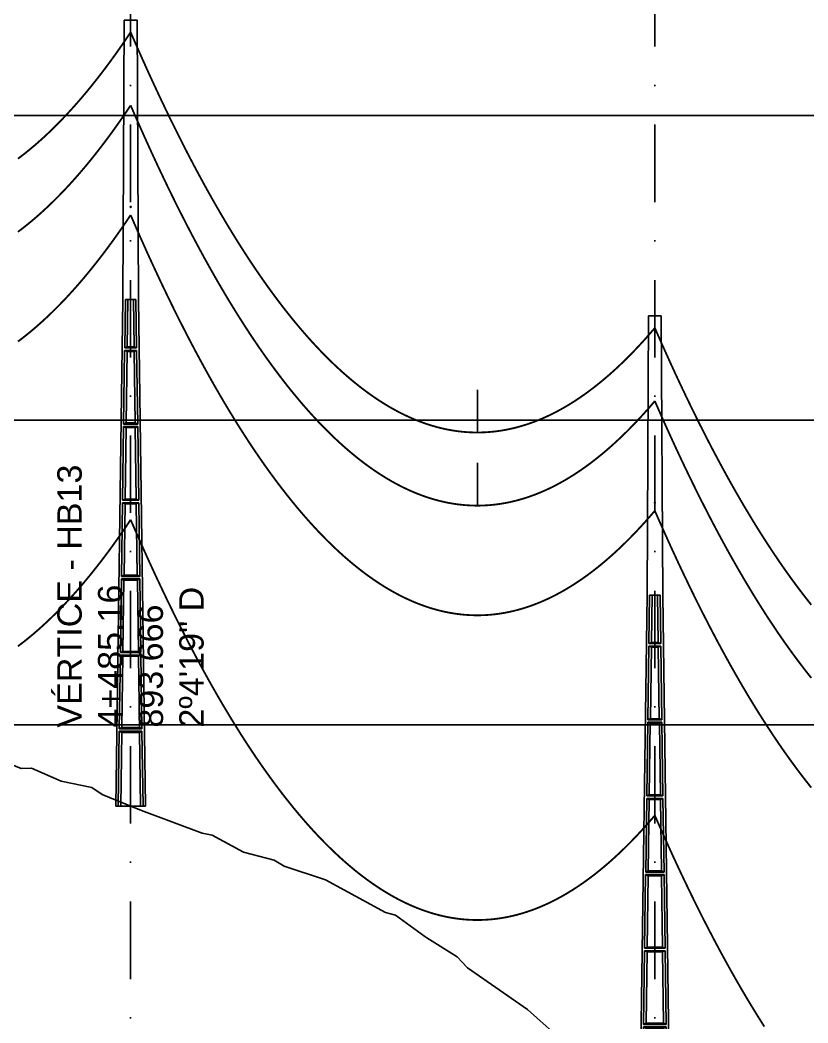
# Model space of a CAD drawing. Header units: metres. Extents: x -121 to 9872, y 3505 to 10721.
# Drawn here: x 4485.8 to 4615.1, y 6378.1 to 6542.6 of the extents above; entities that cross this region are included whole.
import ezdxf

# ---------------------------------------------------------------- set-up
doc = ezdxf.new("R2010")
doc.units = ezdxf.units.M
doc.header["$PDMODE"] = 2
doc.linetypes.add('DASHDOT', pattern=[25.4, 12.7, -6.35, 0, -6.35])
doc.linetypes.add('DASHED', pattern=[0.75, 0.5, -0.25])
for name, color, linetype in [('C-ROAD-PROF', 2, 'DASHED'), ('CON-EOL- FO', 101, 'Continuous'), ('CON-EOL- PROJEÇÃO', 22, 'Continuous'), ('CON-EOL-CA ARBUTUS', 144, 'Continuous'), ('cotas', 7, 'Continuous'), ('GRID', 253, 'Continuous'), ('Perfil - Texto Geral', 7, 'Continuous'), ('POSTE DT', 7, 'Continuous')]:
    doc.layers.add(name, color=color, linetype=linetype)
doc.styles.add('Arial', font='arial.ttf')
doc.styles.get("Standard").update_dxf_attribs({"font": 'arial.ttf'})
doc.dimstyles.new('ISO-25', dxfattribs={"dimtxt": 2.5, "dimasz": 2.5, "dimexe": 1.25, "dimexo": 0.625, "dimtad": 1, "dimzin": 1, "dimtxsty": 'Standard', "dimcen": 2.5, "dimaunit": 1, "dimadec": 3, "dimazin": 3, "dimtfac": 1, "dimtmove": 0, "dimatfit": 3, "dimfxlon": 1, "dimarcsym": 0})

# ---------------------------------------------------------------- blocks, each defined once
blk = doc.blocks.new('*U10')
at = {"layer": 'POSTE DT', "extrusion": (0, 1, 0)}
for p, q in [((-3.31, 406.59), (-4.05, 262)), ((-3.31, 406.59), (3.31, 406.59)), ((3.31, 406.59), (4.06, 262)), ((-4.05, 262), (-7.72, 0)), ((-4.05, 262), (-4.05, 262)), ((-2.73, 262), (-3.08, 237.05)), ((-2.73, 262), (2.75, 262)), ((-1.42, 262), (-1.77, 237.57)), ((1.43, 262), (1.77, 237.57)), ((2.75, 262), (3.1, 237.05)), ((4.06, 262), (7.72, 0)), ((-3.1, 235.74), (-3.63, 197.65)), ((3.11, 235.73), (-3.1, 235.74)), ((3.1, 237.05), (-3.08, 237.05)), ((-1.8, 235.21), (-2.32, 198.19)), ((1.8, 235.21), (2.32, 198.19)), ((3.11, 235.73), (3.65, 197.65)), ((-3.65, 196.34), (-4.19, 158.25)), ((-2.35, 195.8), (-2.87, 158.8)), ((2.35, 195.8), (2.87, 158.8)), ((3.66, 196.34), (4.2, 158.25)), ((-4.21, 156.94), (-4.74, 118.85)), ((-2.9, 156.39), (-3.42, 119.41)), ((2.91, 156.39), (3.42, 119.41)), ((4.21, 156.94), (4.75, 118.85)), ((-4.76, 117.54), (-5.29, 79.45)), ((4.77, 117.54), (-4.76, 117.54)), ((4.75, 118.85), (-4.74, 118.85)), ((-3.46, 116.98), (-3.97, 80.02)), ((3.46, 116.98), (3.98, 80.02)), ((4.77, 117.54), (5.3, 79.45)), ((-5.31, 78.14), (-5.85, 40.06)), ((5.32, 78.14), (-5.31, 78.14)), ((5.3, 79.45), (-5.29, 79.45)), ((5.32, 78.14), (5.85, 40.06)), ((-4.01, 77.57), (-4.53, 40.63)), ((4.01, 77.57), (4.53, 40.63)), ((-5.86, 38.74), (-6.41, 0)), ((5.87, 38.74), (-5.86, 38.74)), ((5.85, 40.06), (-5.85, 40.06)), ((-4.56, 38.17), (-5.1, 0)), ((4.56, 38.17), (5.1, 0)), ((5.87, 38.74), (6.41, 0)), ((-6.41, 0), (-7.72, 0)), ((-5.1, 0), (-6.41, 0)), ((5.1, 0), (-5.1, 0)), ((6.41, 0), (5.1, 0)), ((7.72, 0), (6.41, 0))]:
    blk.add_line(p, q, dxfattribs=at)
at = {"layer": 'POSTE DT', "ltscale": 3}
for points in [[(-3.63, 197.65), (3.65, 197.65)], [(-3.65, 196.34), (3.66, 196.34)], [(-4.21, 156.94), (4.21, 156.94)], [(4.2, 158.25), (-4.19, 158.25)]]:
    blk.add_lwpolyline(points, dxfattribs=at)
at = {"layer": 'POSTE DT'}
for points, knots in [([(0.25, 309.94), (0.25, 309.93), (0.25, 309.93), (0.25, 309.92), (0.25, 309.91), (0.25, 309.9), (0.25, 309.89), (0.24, 309.85), (0.22, 309.82), (0.19, 309.77), (0.16, 309.74), (0.11, 309.71), (0.08, 309.7), (0.01, 309.68), (-0.02, 309.68), (-0.08, 309.7), (-0.11, 309.71), (-0.16, 309.74), (-0.18, 309.76), (-0.21, 309.8), (-0.22, 309.82), (-0.24, 309.85), (-0.24, 309.87), (-0.25, 309.89), (-0.25, 309.9), (-0.25, 309.92), (-0.25, 309.92), (-0.25, 309.93), (-0.25, 309.94), (-0.25, 309.95), (-0.25, 309.95), (-0.25, 309.96), (-0.25, 309.97), (-0.24, 310), (-0.23, 310.02), (-0.21, 310.07), (-0.2, 310.09), (-0.15, 310.14), (-0.13, 310.15), (-0.07, 310.18), (-0.03, 310.19), (0.03, 310.19), (0.06, 310.18), (0.12, 310.16), (0.14, 310.14), (0.18, 310.11), (0.2, 310.09), (0.21, 310.06), (0.22, 310.05), (0.23, 310.04), (0.24, 310.01), (0.24, 309.99), (0.25, 309.97), (0.25, 309.96), (0.25, 309.95), (0.25, 309.94), (0.25, 309.94), (0.25, 309.94), (0.25, 309.94)], [-54.728303, -54.728303, -54.728303, -54.728303, -54.309038, -54.309038, -53.647169, -53.647169, -52.532885, -52.532885, -48.86224, -48.86224, -45.282765, -45.282765, -41.52867, -41.52867, -37.867486, -37.867486, -34.454589, -34.454589, -31.301423, -31.301423, -28.48103, -28.48103, -26.961755, -26.961755, -25.7544, -25.7544, -25.136228, -25.136228, -24.64409, -24.64409, -24.094201, -24.094201, -23.191199, -23.191199, -20.494482, -20.494482, -17.342863, -17.342863, -13.645538, -13.645538, -9.835989, -9.835989, -6.296781, -6.296781, -3.005029, -3.005029, 0, 0, 0, 1.527594, 1.527594, 3.697216, 3.697216, 4.489727, 4.489727, 5.01438, 5.01438, 5.095313, 5.095313, 5.095313, 5.095313]), ([(-3.1, 235.74), (-2.88, 235.65), (-2.67, 235.56), (-2.23, 235.39), (-2.02, 235.3), (-1.8, 235.21)], [0.055576, 0.055576, 0.055576, 0.055576, 56.767409, 56.767409, 113.50757, 113.50757, 113.50757, 113.50757]), ([(-1.77, 237.57), (-1.99, 237.49), (-2.21, 237.4), (-2.64, 237.22), (-2.86, 237.14), (-3.08, 237.05)], [0, 0, 0, 0, 56.660495, 56.660495, 113.412826, 113.412826, 113.412826, 113.412826]), ([(-1.8, 235.21), (-1.2, 235.21), (-0.6, 235.21), (0.6, 235.21), (1.2, 235.21), (1.8, 235.21)], [0, 0, 0, 0, 68.567797, 68.567797, 137.136247, 137.136247, 137.136247, 137.136247]), ([(1.77, 237.57), (1.18, 237.57), (0.59, 237.57), (-0.59, 237.57), (-1.18, 237.57), (-1.77, 237.57)], [0, 0, 0, 0, 67.306894, 67.306894, 134.614447, 134.614447, 134.614447, 134.614447]), ([(3.1, 237.05), (2.87, 237.14), (2.65, 237.23), (2.21, 237.4), (1.99, 237.49), (1.77, 237.57)], [0, 0, 0, 0, 56.738948, 56.738948, 113.38731, 113.38731, 113.38731, 113.38731]), ([(1.8, 235.21), (2.02, 235.3), (2.24, 235.38), (2.68, 235.56), (2.89, 235.65), (3.11, 235.73)], [0, 0, 0, 0, 56.845349, 56.845349, 113.599799, 113.599799, 113.599799, 113.599799]), ([(-2.32, 198.19), (-2.54, 198.1), (-2.76, 198.01), (-3.2, 197.83), (-3.41, 197.74), (-3.63, 197.65)], [0, 0, 0, 0, 63.412073, 63.412073, 126.777421, 126.777421, 126.777421, 126.777421]), ([(2.32, 198.19), (1.55, 198.19), (0.77, 198.19), (-0.77, 198.19), (-1.55, 198.19), (-2.32, 198.19)], [0, 0, 0, 0, 88.31008, 88.31008, 176.620652, 176.620652, 176.620652, 176.620652]), ([(3.65, 197.65), (3.43, 197.74), (3.2, 197.83), (2.76, 198.01), (2.54, 198.1), (2.32, 198.19)], [0, 0, 0, 0, 63.488119, 63.488119, 126.880939, 126.880939, 126.880939, 126.880939]), ([(-3.65, 196.34), (-3.43, 196.25), (-3.22, 196.16), (-2.78, 195.98), (-2.57, 195.89), (-2.35, 195.8)], [0.054307, 0.054307, 0.054307, 0.054307, 63.527131, 63.527131, 127.063246, 127.063246, 127.063246, 127.063246]), ([(-2.35, 195.8), (-1.57, 195.8), (-0.78, 195.8), (0.79, 195.8), (1.57, 195.8), (2.35, 195.8)], [0, 0, 0, 0, 89.585713, 89.585713, 179.17191, 179.17191, 179.17191, 179.17191]), ([(2.35, 195.8), (2.57, 195.89), (2.79, 195.98), (3.23, 196.16), (3.45, 196.25), (3.66, 196.34)], [0, 0, 0, 0, 63.60246, 63.60246, 127.109696, 127.109696, 127.109696, 127.109696]), ([(-4.21, 156.94), (-3.99, 156.85), (-3.77, 156.75), (-3.34, 156.57), (-3.12, 156.48), (-2.9, 156.39)], [0.053423, 0.053423, 0.053423, 0.053423, 70.429742, 70.429742, 140.90167, 140.90167, 140.90167, 140.90167]), ([(-2.87, 158.8), (-3.09, 158.71), (-3.31, 158.62), (-3.75, 158.43), (-3.97, 158.34), (-4.19, 158.25)], [0, 0, 0, 0, 70.301707, 70.301707, 140.590947, 140.590947, 140.590947, 140.590947]), ([(-2.9, 156.39), (-1.94, 156.39), (-0.97, 156.39), (0.97, 156.39), (1.94, 156.39), (2.91, 156.39)], [0, 0, 0, 0, 110.60219, 110.60219, 221.20473, 221.20473, 221.20473, 221.20473]), ([(2.87, 158.8), (1.92, 158.8), (0.96, 158.8), (-0.96, 158.8), (-1.91, 158.8), (-2.87, 158.8)], [0, 0, 0, 0, 109.314454, 109.314454, 218.629264, 218.629264, 218.629264, 218.629264]), ([(4.2, 158.25), (3.98, 158.34), (3.76, 158.44), (3.31, 158.62), (3.09, 158.71), (2.87, 158.8)], [0, 0, 0, 0, 70.379198, 70.379198, 140.659718, 140.659718, 140.659718, 140.659718]), ([(2.91, 156.39), (3.12, 156.48), (3.34, 156.57), (3.78, 156.75), (4, 156.85), (4.21, 156.94)], [0, 0, 0, 0, 70.506649, 70.506649, 140.914701, 140.914701, 140.914701, 140.914701]), ([(-3.42, 119.41), (-3.64, 119.32), (-3.86, 119.23), (-4.3, 119.04), (-4.52, 118.95), (-4.74, 118.85)], [0, 0, 0, 0, 77.299547, 77.299547, 154.618634, 154.618634, 154.618634, 154.618634]), ([(3.42, 119.41), (2.28, 119.41), (1.14, 119.41), (-1.14, 119.41), (-2.28, 119.41), (-3.42, 119.41)], [0, 0, 0, 0, 130.319901, 130.319901, 260.640046, 260.640046, 260.640046, 260.640046]), ([(4.75, 118.85), (4.53, 118.95), (4.31, 119.04), (3.87, 119.23), (3.64, 119.32), (3.42, 119.41)], [0, 0, 0, 0, 77.381597, 77.381597, 154.66183, 154.66183, 154.66183, 154.66183]), ([(-4.76, 117.54), (-4.54, 117.45), (-4.32, 117.35), (-3.89, 117.17), (-3.67, 117.07), (-3.46, 116.98)], [0.052784, 0.052784, 0.052784, 0.052784, 77.438432, 77.438432, 154.950301, 154.950301, 154.950301, 154.950301]), ([(-3.46, 116.98), (-2.3, 116.98), (-1.15, 116.98), (1.15, 116.98), (2.31, 116.98), (3.46, 116.98)], [0, 0, 0, 0, 131.617604, 131.617604, 263.235447, 263.235447, 263.235447, 263.235447]), ([(3.46, 116.98), (3.68, 117.07), (3.89, 117.17), (4.33, 117.35), (4.55, 117.45), (4.77, 117.54)], [0, 0, 0, 0, 77.520013, 77.520013, 154.938747, 154.938747, 154.938747, 154.938747]), ([(-5.31, 78.14), (-5.09, 78.05), (-4.88, 77.95), (-4.44, 77.76), (-4.23, 77.67), (-4.01, 77.57)], [0.052308, 0.052308, 0.052308, 0.052308, 84.527725, 84.527725, 169.158824, 169.158824, 169.158824, 169.158824]), ([(-3.97, 80.02), (-4.19, 79.93), (-4.41, 79.83), (-4.85, 79.64), (-5.07, 79.55), (-5.29, 79.45)], [0, 0, 0, 0, 84.379671, 84.379671, 168.809376, 168.809376, 168.809376, 168.809376]), ([(3.98, 80.02), (2.65, 80.02), (1.33, 80.02), (-1.32, 80.02), (-2.65, 80.02), (-3.97, 80.02)], [0, 0, 0, 0, 151.326157, 151.326157, 302.652465, 302.652465, 302.652465, 302.652465]), ([(5.3, 79.45), (5.08, 79.55), (4.86, 79.64), (4.42, 79.83), (4.2, 79.93), (3.98, 80.02)], [0, 0, 0, 0, 84.46863, 84.46863, 168.833721, 168.833721, 168.833721, 168.833721]), ([(4.01, 77.57), (4.23, 77.67), (4.45, 77.76), (4.88, 77.95), (5.1, 78.05), (5.32, 78.14)], [0, 0, 0, 0, 84.616316, 84.616316, 169.129178, 169.129178, 169.129178, 169.129178]), ([(-4.01, 77.57), (-2.67, 77.57), (-1.34, 77.57), (1.34, 77.57), (2.67, 77.57), (4.01, 77.57)], [0, 0, 0, 0, 152.632212, 152.632212, 305.264569, 305.264569, 305.264569, 305.264569]), ([(-5.86, 38.74), (-5.65, 38.65), (-5.43, 38.55), (-5, 38.36), (-4.78, 38.26), (-4.56, 38.17)], [0.026524, 0.026524, 0.026524, 0.026524, 91.679563, 91.679563, 183.466041, 183.466041, 183.466041, 183.466041]), ([(-4.53, 40.63), (-4.75, 40.53), (-4.97, 40.44), (-5.41, 40.25), (-5.63, 40.15), (-5.85, 40.06)], [0, 0, 0, 0, 91.523648, 91.523648, 183.126775, 183.126775, 183.126775, 183.126775]), ([(-4.56, 38.17), (-3.04, 38.17), (-1.52, 38.17), (1.52, 38.17), (3.04, 38.17), (4.56, 38.17)], [0, 0, 0, 0, 173.646192, 173.646192, 347.292451, 347.292451, 347.292451, 347.292451]), ([(4.53, 40.63), (3.02, 40.63), (1.51, 40.63), (-1.51, 40.63), (-3.02, 40.63), (-4.53, 40.63)], [0, 0, 0, 0, 172.33304, 172.33304, 344.666151, 344.666151, 344.666151, 344.666151]), ([(5.85, 40.06), (5.63, 40.15), (5.41, 40.25), (4.97, 40.44), (4.75, 40.53), (4.53, 40.63)], [0, 0, 0, 0, 91.621326, 91.621326, 183.137324, 183.137324, 183.137324, 183.137324]), ([(4.56, 38.17), (4.78, 38.26), (5, 38.36), (5.43, 38.55), (5.65, 38.65), (5.87, 38.74)], [0, 0, 0, 0, 91.776928, 91.776928, 183.448614, 183.448614, 183.448614, 183.448614])]:
    blk.add_open_spline(points, degree=3, knots=knots, dxfattribs=at)
blk = doc.blocks.new('*D374')
at = {"layer": 'cotas', "color": 0, "lineweight": -2, "transparency": 16777216}
for p, q in [((4503.97, 6585.58), (4503.97, 6587.83)), ((4506.47, 6586.58), (4587.47, 6586.58)), ((4589.97, 6585.58), (4589.97, 6587.83))]:
    blk.add_line(p, q, dxfattribs=at)
at = {"layer": 'cotas', "color": 0, "transparency": 16777216}
for points in [[(4506.47, 6587), (4506.47, 6586.16), (4503.97, 6586.58)], [(4587.47, 6587), (4587.47, 6586.16), (4589.97, 6586.58)]]:
    blk.add_solid(points, dxfattribs=at)
at = {"layer": 'Defpoints', "color": 0, "transparency": 16777216}
for p in [(4589.97, 6586.58), (4503.97, 6542.64), (4589.97, 6494.11)]:
    blk.add_point(p, dxfattribs=at)
at = {"layer": 'cotas', "color": 0, "transparency": 16777216, "insert": (4546.97, 6588.48), "char_height": 2.5, "attachment_point": 5}
blk.add_mtext('86.00', dxfattribs=at)
blk = doc.blocks.new('*D375')
at = {"layer": 'cotas', "color": 0, "lineweight": -2, "transparency": 16777216}
for p, q in [((4589.97, 6579.72), (4589.97, 6581.97)), ((4675.97, 6579.72), (4675.97, 6581.97)), ((4592.47, 6580.72), (4673.47, 6580.72))]:
    blk.add_line(p, q, dxfattribs=at)
at = {"layer": 'cotas', "color": 0, "transparency": 16777216}
for points in [[(4592.47, 6581.13), (4592.47, 6580.3), (4589.97, 6580.72)], [(4673.47, 6581.13), (4673.47, 6580.3), (4675.97, 6580.72)]]:
    blk.add_solid(points, dxfattribs=at)
at = {"layer": 'Defpoints', "color": 0, "transparency": 16777216}
for p in [(4675.97, 6580.72), (4589.97, 6494.11), (4675.97, 6447.34)]:
    blk.add_point(p, dxfattribs=at)
at = {"layer": 'cotas', "color": 0, "transparency": 16777216, "insert": (4632.97, 6582.62), "char_height": 2.5, "attachment_point": 5}
blk.add_mtext('86.00', dxfattribs=at)

msp = doc.modelspace()

# ---------------------------------------------------------------- linework, layer by layer
at = {"layer": 'C-ROAD-PROF', "color": 0, "linetype": 'Continuous', "lineweight": -3}
msp.add_lwpolyline([(4475.866, 6423.973), (4486.007, 6419.812), (4487.685, 6419.858), (4492.549, 6417.761), (4497.591, 6416.684), (4499.272, 6415.566), (4504.381, 6413.468), (4506.166, 6412.735), (4515.709, 6409.226), (4517.347, 6408.889), (4522.491, 6406.061), (4527.529, 6404.763), (4529.128, 6403.785), (4535.921, 6401.552), (4545.755, 6396.196), (4547.394, 6395.727), (4552.243, 6392.263), (4552.401, 6392.162), (4552.556, 6392.052), (4557.525, 6388.908), (4559.212, 6387.132), (4569.056, 6380.267), (4575.717, 6374.359)], dxfattribs=at)
at = {"layer": 'CON-EOL- FO', "const_width": 0.3}
for points in [[(4485.479, 6489.88), (4485.9, 6490.197), (4486.32, 6490.521), (4486.74, 6490.851), (4487.16, 6491.19), (4487.58, 6491.535), (4488.001, 6491.887), (4488.421, 6492.247), (4488.841, 6492.614), (4489.261, 6492.988), (4489.681, 6493.369), (4490.101, 6493.758), (4490.522, 6494.154), (4490.942, 6494.557), (4491.362, 6494.967), (4491.782, 6495.384), (4492.202, 6495.809), (4492.622, 6496.241), (4493.043, 6496.68), (4493.463, 6497.126), (4493.883, 6497.579), (4494.303, 6498.04), (4494.723, 6498.508), (4495.144, 6498.983), (4495.564, 6499.466), (4495.984, 6499.955), (4496.404, 6500.452), (4496.824, 6500.956), (4497.244, 6501.467), (4497.665, 6501.986), (4498.085, 6502.512), (4498.505, 6503.045), (4498.925, 6503.585), (4499.345, 6504.132), (4499.766, 6504.687), (4500.186, 6505.249), (4500.606, 6505.818), (4501.026, 6506.395), (4501.446, 6506.979), (4501.866, 6507.569), (4502.287, 6508.168), (4502.707, 6508.773), (4503.127, 6509.386), (4503.547, 6510.006), (4503.967, 6510.633)], [(4503.967, 6510.633), (4504.395, 6509.645), (4504.823, 6508.664), (4505.251, 6507.69), (4505.679, 6506.724), (4506.107, 6505.766), (4506.534, 6504.815), (4506.962, 6503.872), (4507.39, 6502.937), (4507.818, 6502.009), (4508.246, 6501.088), (4508.674, 6500.176), (4509.102, 6499.27), (4509.53, 6498.373), (4509.957, 6497.482), (4510.385, 6496.6), (4510.813, 6495.725), (4511.241, 6494.857), (4511.669, 6493.998), (4512.097, 6493.145), (4512.525, 6492.3), (4512.952, 6491.463), (4513.38, 6490.633), (4513.808, 6489.811), (4514.236, 6488.996), (4514.664, 6488.189), (4515.092, 6487.39), (4515.52, 6486.598), (4515.947, 6485.813), (4516.375, 6485.036), (4516.803, 6484.266), (4517.231, 6483.504), (4517.659, 6482.75), (4518.087, 6482.003), (4518.515, 6481.263), (4518.942, 6480.532), (4519.37, 6479.807), (4519.798, 6479.09), (4520.226, 6478.381), (4520.654, 6477.679), (4521.082, 6476.984), (4521.51, 6476.297), (4521.937, 6475.618), (4522.365, 6474.946), (4522.793, 6474.281), (4523.221, 6473.624), (4523.649, 6472.975), (4524.077, 6472.333), (4524.505, 6471.698), (4524.933, 6471.071), (4525.36, 6470.452), (4525.788, 6469.84), (4526.216, 6469.235), (4526.644, 6468.638), (4527.072, 6468.048), (4527.5, 6467.466), (4527.928, 6466.891), (4528.355, 6466.324), (4528.783, 6465.764), (4529.211, 6465.212), (4529.639, 6464.667), (4530.067, 6464.129), (4530.495, 6463.599), (4530.923, 6463.077), (4531.35, 6462.562), (4531.778, 6462.054), (4532.206, 6461.554), (4532.634, 6461.061), (4533.062, 6460.576), (4533.49, 6460.098), (4533.918, 6459.628), (4534.345, 6459.165), (4534.773, 6458.709), (4535.201, 6458.261), (4535.629, 6457.821), (4536.057, 6457.387), (4536.485, 6456.962), (4536.913, 6456.543), (4537.34, 6456.132), (4537.768, 6455.729), (4538.196, 6455.333), (4538.624, 6454.944), (4539.052, 6454.563), (4539.48, 6454.19), (4539.908, 6453.823), (4540.335, 6453.464), (4540.763, 6453.113), (4541.191, 6452.769), (4541.619, 6452.432), (4542.047, 6452.103), (4542.475, 6451.781), (4542.903, 6451.467), (4543.331, 6451.16), (4543.758, 6450.861), (4544.186, 6450.569), (4544.614, 6450.284), (4545.042, 6450.007), (4545.47, 6449.737), (4545.898, 6449.474), (4546.326, 6449.219), (4546.753, 6448.972), (4547.181, 6448.732), (4547.609, 6448.499), (4548.037, 6448.273), (4548.465, 6448.055), (4548.893, 6447.845), (4549.321, 6447.642), (4549.748, 6447.446), (4550.176, 6447.258), (4550.604, 6447.077), (4551.032, 6446.903), (4551.46, 6446.737), (4551.888, 6446.579), (4552.316, 6446.427), (4552.743, 6446.283), (4553.171, 6446.147), (4553.599, 6446.018), (4554.027, 6445.896), (4554.455, 6445.782), (4554.883, 6445.675), (4555.311, 6445.576), (4555.738, 6445.483), (4556.166, 6445.399), (4556.594, 6445.322), (4557.022, 6445.252), (4557.45, 6445.189), (4557.878, 6445.134), (4558.306, 6445.086), (4558.733, 6445.046), (4559.161, 6445.013), (4559.589, 6444.988), (4560.017, 6444.97), (4560.445, 6444.959), (4560.873, 6444.956), (4561.301, 6444.96), (4561.729, 6444.972), (4562.156, 6444.99), (4562.584, 6445.017), (4563.012, 6445.051), (4563.44, 6445.092), (4563.868, 6445.14), (4564.296, 6445.196), (4564.724, 6445.259), (4565.151, 6445.33), (4565.579, 6445.408), (4566.007, 6445.494), (4566.435, 6445.587), (4566.863, 6445.687), (4567.291, 6445.795), (4567.719, 6445.91), (4568.146, 6446.033), (4568.574, 6446.162), (4569.002, 6446.3), (4569.43, 6446.445), (4569.858, 6446.597), (4570.286, 6446.756), (4570.714, 6446.923), (4571.141, 6447.098), (4571.569, 6447.279), (4571.997, 6447.469), (4572.425, 6447.665), (4572.853, 6447.869), (4573.281, 6448.081), (4573.709, 6448.299), (4574.136, 6448.526), (4574.564, 6448.759), (4574.992, 6449), (4575.42, 6449.249), (4575.848, 6449.505), (4576.276, 6449.768), (4576.704, 6450.039), (4577.132, 6450.317), (4577.559, 6450.602), (4577.987, 6450.895), (4578.415, 6451.196), (4578.843, 6451.503), (4579.271, 6451.819), (4579.699, 6452.141), (4580.127, 6452.471), (4580.554, 6452.809), (4580.982, 6453.154), (4581.41, 6453.506), (4581.838, 6453.866), (4582.266, 6454.233), (4582.694, 6454.607), (4583.122, 6454.99), (4583.549, 6455.379), (4583.977, 6455.776), (4584.405, 6456.18), (4584.833, 6456.592), (4585.261, 6457.011), (4585.689, 6457.438), (4586.117, 6457.872), (4586.544, 6458.313), (4586.972, 6458.762), (4587.4, 6459.219), (4587.828, 6459.682), (4588.256, 6460.154), (4588.684, 6460.632), (4589.112, 6461.119), (4589.539, 6461.612), (4589.967, 6462.113)], [(4589.967, 6462.113), (4590.395, 6461.133), (4590.823, 6460.161), (4591.251, 6459.197), (4591.679, 6458.24), (4592.107, 6457.29), (4592.534, 6456.349), (4592.962, 6455.414), (4593.39, 6454.488), (4593.818, 6453.568), (4594.246, 6452.657), (4594.674, 6451.753), (4595.102, 6450.857), (4595.53, 6449.968), (4595.957, 6449.086), (4596.385, 6448.213), (4596.813, 6447.347), (4597.241, 6446.488), (4597.669, 6445.637), (4598.097, 6444.793), (4598.525, 6443.957), (4598.952, 6443.129), (4599.38, 6442.308), (4599.808, 6441.494), (4600.236, 6440.689), (4600.664, 6439.89), (4601.092, 6439.099), (4601.52, 6438.316), (4601.947, 6437.54), (4602.375, 6436.772), (4602.803, 6436.011), (4603.231, 6435.258), (4603.659, 6434.512), (4604.087, 6433.774), (4604.515, 6433.044), (4604.942, 6432.32), (4605.37, 6431.605), (4605.798, 6430.896), (4606.226, 6430.196), (4606.654, 6429.503), (4607.082, 6428.817), (4607.51, 6428.139), (4607.937, 6427.468), (4608.365, 6426.805), (4608.793, 6426.149), (4609.221, 6425.501), (4609.649, 6424.86), (4610.077, 6424.227), (4610.505, 6423.601), (4610.933, 6422.983), (4611.36, 6422.372), (4611.788, 6421.768), (4612.216, 6421.173), (4612.644, 6420.584), (4613.072, 6420.003), (4613.5, 6419.43), (4613.928, 6418.864), (4614.355, 6418.305), (4614.783, 6417.754), (4615.211, 6417.21), (4615.639, 6416.674)]]:
    msp.add_lwpolyline(points, dxfattribs=at)
at = {"layer": 'CON-EOL- PROJEÇÃO', "lineweight": 30, "const_width": 0.3}
for points in [[(4485.479, 6439.88), (4485.9, 6440.197), (4486.32, 6440.521), (4486.74, 6440.851), (4487.16, 6441.19), (4487.58, 6441.535), (4488.001, 6441.887), (4488.421, 6442.247), (4488.841, 6442.614), (4489.261, 6442.988), (4489.681, 6443.369), (4490.101, 6443.758), (4490.522, 6444.154), (4490.942, 6444.557), (4491.362, 6444.967), (4491.782, 6445.384), (4492.202, 6445.809), (4492.622, 6446.241), (4493.043, 6446.68), (4493.463, 6447.126), (4493.883, 6447.579), (4494.303, 6448.04), (4494.723, 6448.508), (4495.144, 6448.983), (4495.564, 6449.466), (4495.984, 6449.955), (4496.404, 6450.452), (4496.824, 6450.956), (4497.244, 6451.467), (4497.665, 6451.986), (4498.085, 6452.512), (4498.505, 6453.045), (4498.925, 6453.585), (4499.345, 6454.132), (4499.766, 6454.687), (4500.186, 6455.249), (4500.606, 6455.818), (4501.026, 6456.395), (4501.446, 6456.979), (4501.866, 6457.569), (4502.287, 6458.168), (4502.707, 6458.773), (4503.127, 6459.386), (4503.547, 6460.006), (4503.967, 6460.633)], [(4503.967, 6460.633), (4504.395, 6459.645), (4504.823, 6458.664), (4505.251, 6457.69), (4505.679, 6456.724), (4506.107, 6455.766), (4506.534, 6454.815), (4506.962, 6453.872), (4507.39, 6452.937), (4507.818, 6452.009), (4508.246, 6451.088), (4508.674, 6450.176), (4509.102, 6449.27), (4509.53, 6448.373), (4509.957, 6447.482), (4510.385, 6446.6), (4510.813, 6445.725), (4511.241, 6444.857), (4511.669, 6443.998), (4512.097, 6443.145), (4512.525, 6442.3), (4512.952, 6441.463), (4513.38, 6440.633), (4513.808, 6439.811), (4514.236, 6438.996), (4514.664, 6438.189), (4515.092, 6437.39), (4515.52, 6436.598), (4515.947, 6435.813), (4516.375, 6435.036), (4516.803, 6434.266), (4517.231, 6433.504), (4517.659, 6432.75), (4518.087, 6432.003), (4518.515, 6431.263), (4518.942, 6430.532), (4519.37, 6429.807), (4519.798, 6429.09), (4520.226, 6428.381), (4520.654, 6427.679), (4521.082, 6426.984), (4521.51, 6426.297), (4521.937, 6425.618), (4522.365, 6424.946), (4522.793, 6424.281), (4523.221, 6423.624), (4523.649, 6422.975), (4524.077, 6422.333), (4524.505, 6421.698), (4524.933, 6421.071), (4525.36, 6420.452), (4525.788, 6419.84), (4526.216, 6419.235), (4526.644, 6418.638), (4527.072, 6418.048), (4527.5, 6417.466), (4527.928, 6416.891), (4528.355, 6416.324), (4528.783, 6415.764), (4529.211, 6415.212), (4529.639, 6414.667), (4530.067, 6414.129), (4530.495, 6413.599), (4530.923, 6413.077), (4531.35, 6412.562), (4531.778, 6412.054), (4532.206, 6411.554), (4532.634, 6411.061), (4533.062, 6410.576), (4533.49, 6410.098), (4533.918, 6409.628), (4534.345, 6409.165), (4534.773, 6408.709), (4535.201, 6408.261), (4535.629, 6407.821), (4536.057, 6407.387), (4536.485, 6406.962), (4536.913, 6406.543), (4537.34, 6406.132), (4537.768, 6405.729), (4538.196, 6405.333), (4538.624, 6404.944), (4539.052, 6404.563), (4539.48, 6404.19), (4539.908, 6403.823), (4540.335, 6403.464), (4540.763, 6403.113), (4541.191, 6402.769), (4541.619, 6402.432), (4542.047, 6402.103), (4542.475, 6401.781), (4542.903, 6401.467), (4543.331, 6401.16), (4543.758, 6400.861), (4544.186, 6400.569), (4544.614, 6400.284), (4545.042, 6400.007), (4545.47, 6399.737), (4545.898, 6399.474), (4546.326, 6399.219), (4546.753, 6398.972), (4547.181, 6398.732), (4547.609, 6398.499), (4548.037, 6398.273), (4548.465, 6398.055), (4548.893, 6397.845), (4549.321, 6397.642), (4549.748, 6397.446), (4550.176, 6397.258), (4550.604, 6397.077), (4551.032, 6396.903), (4551.46, 6396.737), (4551.888, 6396.579), (4552.316, 6396.427), (4552.743, 6396.283), (4553.171, 6396.147), (4553.599, 6396.018), (4554.027, 6395.896), (4554.455, 6395.782), (4554.883, 6395.675), (4555.311, 6395.576), (4555.738, 6395.483), (4556.166, 6395.399), (4556.594, 6395.322), (4557.022, 6395.252), (4557.45, 6395.189), (4557.878, 6395.134), (4558.306, 6395.086), (4558.733, 6395.046), (4559.161, 6395.013), (4559.589, 6394.988), (4560.017, 6394.97), (4560.445, 6394.959), (4560.873, 6394.956), (4561.301, 6394.96), (4561.729, 6394.972), (4562.156, 6394.99), (4562.584, 6395.017), (4563.012, 6395.051), (4563.44, 6395.092), (4563.868, 6395.14), (4564.296, 6395.196), (4564.724, 6395.259), (4565.151, 6395.33), (4565.579, 6395.408), (4566.007, 6395.494), (4566.435, 6395.587), (4566.863, 6395.687), (4567.291, 6395.795), (4567.719, 6395.91), (4568.146, 6396.033), (4568.574, 6396.162), (4569.002, 6396.3), (4569.43, 6396.445), (4569.858, 6396.597), (4570.286, 6396.756), (4570.714, 6396.923), (4571.141, 6397.098), (4571.569, 6397.279), (4571.997, 6397.469), (4572.425, 6397.665), (4572.853, 6397.869), (4573.281, 6398.081), (4573.709, 6398.299), (4574.136, 6398.526), (4574.564, 6398.759), (4574.992, 6399), (4575.42, 6399.249), (4575.848, 6399.505), (4576.276, 6399.768), (4576.704, 6400.039), (4577.132, 6400.317), (4577.559, 6400.602), (4577.987, 6400.895), (4578.415, 6401.196), (4578.843, 6401.503), (4579.271, 6401.819), (4579.699, 6402.141), (4580.127, 6402.471), (4580.554, 6402.809), (4580.982, 6403.154), (4581.41, 6403.506), (4581.838, 6403.866), (4582.266, 6404.233), (4582.694, 6404.607), (4583.122, 6404.99), (4583.549, 6405.379), (4583.977, 6405.776), (4584.405, 6406.18), (4584.833, 6406.592), (4585.261, 6407.011), (4585.689, 6407.438), (4586.117, 6407.872), (4586.544, 6408.313), (4586.972, 6408.762), (4587.4, 6409.219), (4587.828, 6409.682), (4588.256, 6410.154), (4588.684, 6410.632), (4589.112, 6411.119), (4589.539, 6411.612), (4589.967, 6412.113)], [(4589.967, 6412.113), (4590.395, 6411.133), (4590.823, 6410.161), (4591.251, 6409.197), (4591.679, 6408.24), (4592.107, 6407.29), (4592.534, 6406.349), (4592.962, 6405.414), (4593.39, 6404.488), (4593.818, 6403.568), (4594.246, 6402.657), (4594.674, 6401.753), (4595.102, 6400.857), (4595.53, 6399.968), (4595.957, 6399.086), (4596.385, 6398.213), (4596.813, 6397.346), (4597.241, 6396.488), (4597.669, 6395.637), (4598.097, 6394.793), (4598.525, 6393.957), (4598.952, 6393.129), (4599.38, 6392.308), (4599.808, 6391.494), (4600.236, 6390.689), (4600.664, 6389.89), (4601.092, 6389.099), (4601.52, 6388.316), (4601.947, 6387.54), (4602.375, 6386.772), (4602.803, 6386.011), (4603.231, 6385.258), (4603.659, 6384.512), (4604.087, 6383.774), (4604.515, 6383.043), (4604.942, 6382.32), (4605.37, 6381.605), (4605.798, 6380.896), (4606.226, 6380.196), (4606.654, 6379.503), (4607.082, 6378.817), (4607.51, 6378.139), (4607.937, 6377.468)]]:
    msp.add_lwpolyline(points, dxfattribs=at)
at = {"layer": 'CON-EOL-CA ARBUTUS'}
for p, q in [((4560.848, 6474.956), (4560.848, 6481.956)), ((4560.848, 6462.956), (4560.848, 6469.956))]:
    msp.add_line(p, q, dxfattribs=at)
at = {"layer": 'CON-EOL-CA ARBUTUS', "const_width": 0.3}
for points in [[(4485.479, 6519.88), (4485.9, 6520.197), (4486.32, 6520.521), (4486.74, 6520.851), (4487.16, 6521.19), (4487.58, 6521.535), (4488.001, 6521.887), (4488.421, 6522.247), (4488.841, 6522.614), (4489.261, 6522.988), (4489.681, 6523.369), (4490.101, 6523.758), (4490.522, 6524.154), (4490.942, 6524.557), (4491.362, 6524.967), (4491.782, 6525.384), (4492.202, 6525.809), (4492.622, 6526.241), (4493.043, 6526.68), (4493.463, 6527.126), (4493.883, 6527.579), (4494.303, 6528.04), (4494.723, 6528.508), (4495.144, 6528.983), (4495.564, 6529.466), (4495.984, 6529.955), (4496.404, 6530.452), (4496.824, 6530.956), (4497.244, 6531.467), (4497.665, 6531.986), (4498.085, 6532.512), (4498.505, 6533.045), (4498.925, 6533.585), (4499.345, 6534.132), (4499.766, 6534.687), (4500.186, 6535.249), (4500.606, 6535.818), (4501.026, 6536.395), (4501.446, 6536.979), (4501.866, 6537.569), (4502.287, 6538.168), (4502.707, 6538.773), (4503.127, 6539.386), (4503.547, 6540.006), (4503.967, 6540.633)], [(4503.967, 6540.633), (4504.395, 6539.645), (4504.823, 6538.664), (4505.251, 6537.69), (4505.679, 6536.724), (4506.107, 6535.766), (4506.534, 6534.815), (4506.962, 6533.872), (4507.39, 6532.937), (4507.818, 6532.009), (4508.246, 6531.088), (4508.674, 6530.176), (4509.102, 6529.27), (4509.53, 6528.373), (4509.957, 6527.482), (4510.385, 6526.6), (4510.813, 6525.725), (4511.241, 6524.857), (4511.669, 6523.998), (4512.097, 6523.145), (4512.525, 6522.3), (4512.952, 6521.463), (4513.38, 6520.633), (4513.808, 6519.811), (4514.236, 6518.996), (4514.664, 6518.189), (4515.092, 6517.39), (4515.52, 6516.598), (4515.947, 6515.813), (4516.375, 6515.036), (4516.803, 6514.266), (4517.231, 6513.504), (4517.659, 6512.75), (4518.087, 6512.003), (4518.515, 6511.263), (4518.942, 6510.532), (4519.37, 6509.807), (4519.798, 6509.09), (4520.226, 6508.381), (4520.654, 6507.679), (4521.082, 6506.984), (4521.51, 6506.297), (4521.937, 6505.618), (4522.365, 6504.946), (4522.793, 6504.281), (4523.221, 6503.624), (4523.649, 6502.975), (4524.077, 6502.333), (4524.505, 6501.698), (4524.933, 6501.071), (4525.36, 6500.452), (4525.788, 6499.84), (4526.216, 6499.235), (4526.644, 6498.638), (4527.072, 6498.048), (4527.5, 6497.466), (4527.928, 6496.891), (4528.355, 6496.324), (4528.783, 6495.764), (4529.211, 6495.212), (4529.639, 6494.667), (4530.067, 6494.129), (4530.495, 6493.599), (4530.923, 6493.077), (4531.35, 6492.562), (4531.778, 6492.054), (4532.206, 6491.554), (4532.634, 6491.061), (4533.062, 6490.576), (4533.49, 6490.098), (4533.918, 6489.628), (4534.345, 6489.165), (4534.773, 6488.709), (4535.201, 6488.261), (4535.629, 6487.821), (4536.057, 6487.387), (4536.485, 6486.962), (4536.913, 6486.543), (4537.34, 6486.132), (4537.768, 6485.729), (4538.196, 6485.333), (4538.624, 6484.944), (4539.052, 6484.563), (4539.48, 6484.19), (4539.908, 6483.823), (4540.335, 6483.464), (4540.763, 6483.113), (4541.191, 6482.769), (4541.619, 6482.432), (4542.047, 6482.103), (4542.475, 6481.781), (4542.903, 6481.467), (4543.331, 6481.16), (4543.758, 6480.861), (4544.186, 6480.569), (4544.614, 6480.284), (4545.042, 6480.007), (4545.47, 6479.737), (4545.898, 6479.474), (4546.326, 6479.219), (4546.753, 6478.972), (4547.181, 6478.732), (4547.609, 6478.499), (4548.037, 6478.273), (4548.465, 6478.055), (4548.893, 6477.845), (4549.321, 6477.642), (4549.748, 6477.446), (4550.176, 6477.258), (4550.604, 6477.077), (4551.032, 6476.903), (4551.46, 6476.737), (4551.888, 6476.579), (4552.316, 6476.427), (4552.743, 6476.283), (4553.171, 6476.147), (4553.599, 6476.018), (4554.027, 6475.896), (4554.455, 6475.782), (4554.883, 6475.675), (4555.311, 6475.576), (4555.738, 6475.483), (4556.166, 6475.399), (4556.594, 6475.322), (4557.022, 6475.252), (4557.45, 6475.189), (4557.878, 6475.134), (4558.306, 6475.086), (4558.733, 6475.046), (4559.161, 6475.013), (4559.589, 6474.988), (4560.017, 6474.97), (4560.445, 6474.959), (4560.873, 6474.956), (4561.301, 6474.96), (4561.729, 6474.972), (4562.156, 6474.99), (4562.584, 6475.017), (4563.012, 6475.051), (4563.44, 6475.092), (4563.868, 6475.14), (4564.296, 6475.196), (4564.724, 6475.259), (4565.151, 6475.33), (4565.579, 6475.408), (4566.007, 6475.494), (4566.435, 6475.587), (4566.863, 6475.687), (4567.291, 6475.795), (4567.719, 6475.91), (4568.146, 6476.033), (4568.574, 6476.162), (4569.002, 6476.3), (4569.43, 6476.445), (4569.858, 6476.597), (4570.286, 6476.756), (4570.714, 6476.923), (4571.141, 6477.098), (4571.569, 6477.279), (4571.997, 6477.469), (4572.425, 6477.665), (4572.853, 6477.869), (4573.281, 6478.081), (4573.709, 6478.299), (4574.136, 6478.526), (4574.564, 6478.759), (4574.992, 6479), (4575.42, 6479.249), (4575.848, 6479.505), (4576.276, 6479.768), (4576.704, 6480.039), (4577.132, 6480.317), (4577.559, 6480.602), (4577.987, 6480.895), (4578.415, 6481.196), (4578.843, 6481.503), (4579.271, 6481.819), (4579.699, 6482.141), (4580.127, 6482.471), (4580.554, 6482.809), (4580.982, 6483.154), (4581.41, 6483.506), (4581.838, 6483.866), (4582.266, 6484.233), (4582.694, 6484.607), (4583.122, 6484.99), (4583.549, 6485.379), (4583.977, 6485.776), (4584.405, 6486.18), (4584.833, 6486.592), (4585.261, 6487.011), (4585.689, 6487.438), (4586.117, 6487.872), (4586.544, 6488.313), (4586.972, 6488.762), (4587.4, 6489.219), (4587.828, 6489.682), (4588.256, 6490.154), (4588.684, 6490.632), (4589.112, 6491.119), (4589.539, 6491.612), (4589.967, 6492.113)], [(4485.479, 6507.88), (4485.9, 6508.197), (4486.32, 6508.521), (4486.74, 6508.851), (4487.16, 6509.19), (4487.58, 6509.535), (4488.001, 6509.887), (4488.421, 6510.247), (4488.841, 6510.614), (4489.261, 6510.988), (4489.681, 6511.369), (4490.101, 6511.758), (4490.522, 6512.154), (4490.942, 6512.557), (4491.362, 6512.967), (4491.782, 6513.384), (4492.202, 6513.809), (4492.622, 6514.241), (4493.043, 6514.68), (4493.463, 6515.126), (4493.883, 6515.579), (4494.303, 6516.04), (4494.723, 6516.508), (4495.144, 6516.983), (4495.564, 6517.466), (4495.984, 6517.955), (4496.404, 6518.452), (4496.824, 6518.956), (4497.244, 6519.467), (4497.665, 6519.986), (4498.085, 6520.512), (4498.505, 6521.045), (4498.925, 6521.585), (4499.345, 6522.132), (4499.766, 6522.687), (4500.186, 6523.249), (4500.606, 6523.818), (4501.026, 6524.395), (4501.446, 6524.979), (4501.866, 6525.569), (4502.287, 6526.168), (4502.707, 6526.773), (4503.127, 6527.386), (4503.547, 6528.006), (4503.967, 6528.633)], [(4503.967, 6528.633), (4504.395, 6527.645), (4504.823, 6526.664), (4505.251, 6525.69), (4505.679, 6524.724), (4506.107, 6523.766), (4506.534, 6522.815), (4506.962, 6521.872), (4507.39, 6520.937), (4507.818, 6520.009), (4508.246, 6519.088), (4508.674, 6518.176), (4509.102, 6517.27), (4509.53, 6516.373), (4509.957, 6515.482), (4510.385, 6514.6), (4510.813, 6513.725), (4511.241, 6512.857), (4511.669, 6511.998), (4512.097, 6511.145), (4512.525, 6510.3), (4512.952, 6509.463), (4513.38, 6508.633), (4513.808, 6507.811), (4514.236, 6506.996), (4514.664, 6506.189), (4515.092, 6505.39), (4515.52, 6504.598), (4515.947, 6503.813), (4516.375, 6503.036), (4516.803, 6502.266), (4517.231, 6501.504), (4517.659, 6500.75), (4518.087, 6500.003), (4518.515, 6499.263), (4518.942, 6498.532), (4519.37, 6497.807), (4519.798, 6497.09), (4520.226, 6496.381), (4520.654, 6495.679), (4521.082, 6494.984), (4521.51, 6494.297), (4521.937, 6493.618), (4522.365, 6492.946), (4522.793, 6492.281), (4523.221, 6491.624), (4523.649, 6490.975), (4524.077, 6490.333), (4524.505, 6489.698), (4524.933, 6489.071), (4525.36, 6488.452), (4525.788, 6487.84), (4526.216, 6487.235), (4526.644, 6486.638), (4527.072, 6486.048), (4527.5, 6485.466), (4527.928, 6484.891), (4528.355, 6484.324), (4528.783, 6483.764), (4529.211, 6483.212), (4529.639, 6482.667), (4530.067, 6482.129), (4530.495, 6481.599), (4530.923, 6481.077), (4531.35, 6480.562), (4531.778, 6480.054), (4532.206, 6479.554), (4532.634, 6479.061), (4533.062, 6478.576), (4533.49, 6478.098), (4533.918, 6477.628), (4534.345, 6477.165), (4534.773, 6476.709), (4535.201, 6476.261), (4535.629, 6475.821), (4536.057, 6475.387), (4536.485, 6474.962), (4536.913, 6474.543), (4537.34, 6474.132), (4537.768, 6473.729), (4538.196, 6473.333), (4538.624, 6472.944), (4539.052, 6472.563), (4539.48, 6472.19), (4539.908, 6471.823), (4540.335, 6471.464), (4540.763, 6471.113), (4541.191, 6470.769), (4541.619, 6470.432), (4542.047, 6470.103), (4542.475, 6469.781), (4542.903, 6469.467), (4543.331, 6469.16), (4543.758, 6468.861), (4544.186, 6468.569), (4544.614, 6468.284), (4545.042, 6468.007), (4545.47, 6467.737), (4545.898, 6467.474), (4546.326, 6467.219), (4546.753, 6466.972), (4547.181, 6466.732), (4547.609, 6466.499), (4548.037, 6466.273), (4548.465, 6466.055), (4548.893, 6465.845), (4549.321, 6465.642), (4549.748, 6465.446), (4550.176, 6465.258), (4550.604, 6465.077), (4551.032, 6464.903), (4551.46, 6464.737), (4551.888, 6464.579), (4552.316, 6464.427), (4552.743, 6464.283), (4553.171, 6464.147), (4553.599, 6464.018), (4554.027, 6463.896), (4554.455, 6463.782), (4554.883, 6463.675), (4555.311, 6463.576), (4555.738, 6463.483), (4556.166, 6463.399), (4556.594, 6463.322), (4557.022, 6463.252), (4557.45, 6463.189), (4557.878, 6463.134), (4558.306, 6463.086), (4558.733, 6463.046), (4559.161, 6463.013), (4559.589, 6462.988), (4560.017, 6462.97), (4560.445, 6462.959), (4560.873, 6462.956), (4561.301, 6462.96), (4561.729, 6462.972), (4562.156, 6462.99), (4562.584, 6463.017), (4563.012, 6463.051), (4563.44, 6463.092), (4563.868, 6463.14), (4564.296, 6463.196), (4564.724, 6463.259), (4565.151, 6463.33), (4565.579, 6463.408), (4566.007, 6463.494), (4566.435, 6463.587), (4566.863, 6463.687), (4567.291, 6463.795), (4567.719, 6463.91), (4568.146, 6464.033), (4568.574, 6464.162), (4569.002, 6464.3), (4569.43, 6464.445), (4569.858, 6464.597), (4570.286, 6464.756), (4570.714, 6464.923), (4571.141, 6465.098), (4571.569, 6465.279), (4571.997, 6465.469), (4572.425, 6465.665), (4572.853, 6465.869), (4573.281, 6466.081), (4573.709, 6466.299), (4574.136, 6466.526), (4574.564, 6466.759), (4574.992, 6467), (4575.42, 6467.249), (4575.848, 6467.505), (4576.276, 6467.768), (4576.704, 6468.039), (4577.132, 6468.317), (4577.559, 6468.602), (4577.987, 6468.895), (4578.415, 6469.196), (4578.843, 6469.503), (4579.271, 6469.819), (4579.699, 6470.141), (4580.127, 6470.471), (4580.554, 6470.809), (4580.982, 6471.154), (4581.41, 6471.506), (4581.838, 6471.866), (4582.266, 6472.233), (4582.694, 6472.607), (4583.122, 6472.99), (4583.549, 6473.379), (4583.977, 6473.776), (4584.405, 6474.18), (4584.833, 6474.592), (4585.261, 6475.011), (4585.689, 6475.438), (4586.117, 6475.872), (4586.544, 6476.313), (4586.972, 6476.762), (4587.4, 6477.219), (4587.828, 6477.682), (4588.256, 6478.154), (4588.684, 6478.632), (4589.112, 6479.119), (4589.539, 6479.612), (4589.967, 6480.113)], [(4589.967, 6492.113), (4590.395, 6491.133), (4590.823, 6490.161), (4591.251, 6489.197), (4591.679, 6488.24), (4592.107, 6487.29), (4592.534, 6486.349), (4592.962, 6485.414), (4593.39, 6484.488), (4593.818, 6483.568), (4594.246, 6482.657), (4594.674, 6481.753), (4595.102, 6480.857), (4595.53, 6479.968), (4595.957, 6479.086), (4596.385, 6478.213), (4596.813, 6477.346), (4597.241, 6476.488), (4597.669, 6475.637), (4598.097, 6474.793), (4598.525, 6473.957), (4598.952, 6473.129), (4599.38, 6472.308), (4599.808, 6471.494), (4600.236, 6470.689), (4600.664, 6469.89), (4601.092, 6469.099), (4601.52, 6468.316), (4601.947, 6467.54), (4602.375, 6466.772), (4602.803, 6466.011), (4603.231, 6465.258), (4603.659, 6464.512), (4604.087, 6463.774), (4604.515, 6463.043), (4604.942, 6462.32), (4605.37, 6461.605), (4605.798, 6460.896), (4606.226, 6460.196), (4606.654, 6459.503), (4607.082, 6458.817), (4607.51, 6458.139), (4607.937, 6457.468), (4608.365, 6456.805), (4608.793, 6456.149), (4609.221, 6455.501), (4609.649, 6454.86), (4610.077, 6454.227), (4610.505, 6453.601), (4610.933, 6452.983), (4611.36, 6452.372), (4611.788, 6451.768), (4612.216, 6451.173), (4612.644, 6450.584), (4613.072, 6450.003), (4613.5, 6449.43), (4613.928, 6448.864), (4614.355, 6448.305), (4614.783, 6447.754), (4615.211, 6447.21), (4615.639, 6446.674)], [(4589.967, 6480.113), (4590.395, 6479.133), (4590.823, 6478.161), (4591.251, 6477.197), (4591.679, 6476.24), (4592.107, 6475.29), (4592.534, 6474.349), (4592.962, 6473.414), (4593.39, 6472.488), (4593.818, 6471.568), (4594.246, 6470.657), (4594.674, 6469.753), (4595.102, 6468.857), (4595.53, 6467.968), (4595.957, 6467.086), (4596.385, 6466.213), (4596.813, 6465.347), (4597.241, 6464.488), (4597.669, 6463.637), (4598.097, 6462.793), (4598.525, 6461.957), (4598.952, 6461.129), (4599.38, 6460.308), (4599.808, 6459.494), (4600.236, 6458.689), (4600.664, 6457.89), (4601.092, 6457.099), (4601.52, 6456.316), (4601.947, 6455.54), (4602.375, 6454.772), (4602.803, 6454.011), (4603.231, 6453.258), (4603.659, 6452.512), (4604.087, 6451.774), (4604.515, 6451.044), (4604.942, 6450.32), (4605.37, 6449.605), (4605.798, 6448.896), (4606.226, 6448.196), (4606.654, 6447.503), (4607.082, 6446.817), (4607.51, 6446.139), (4607.937, 6445.468), (4608.365, 6444.805), (4608.793, 6444.149), (4609.221, 6443.501), (4609.649, 6442.86), (4610.077, 6442.227), (4610.505, 6441.601), (4610.933, 6440.983), (4611.36, 6440.372), (4611.788, 6439.768), (4612.216, 6439.173), (4612.644, 6438.584), (4613.072, 6438.003), (4613.5, 6437.43), (4613.928, 6436.864), (4614.355, 6436.305), (4614.783, 6435.754), (4615.211, 6435.21), (4615.639, 6434.674)]]:
    msp.add_lwpolyline(points, dxfattribs=at)
at = {"layer": 'GRID', "linetype": 'DASHDOT'}
for p, q in [((4503.967, 7876.973), (4503.967, 5510.205)), ((4589.967, 7876.973), (4589.967, 5510.205))]:
    msp.add_line(p, q, dxfattribs=at)
at = {"layer": 'GRID'}
for points in [[(-30.298, 6526.973), (7827.812, 6526.973)], [(-30.298, 6476.973), (7827.812, 6476.973)], [(-30.298, 6426.973), (7827.812, 6426.973)]]:
    msp.add_lwpolyline(points, dxfattribs=at)

# ---------------------------------------------------------------- block references
at = {"layer": 'POSTE DT', "xscale": 0.3172702451939489, "yscale": 0.3172702451939489, "zscale": 0.3172702451939489}
for p in [(4503.967, 6413.633), (4589.967, 6365.113)]:
    msp.add_blockref('*U10', p, dxfattribs=at)

# ---------------------------------------------------------------- texts
at = {"layer": 'Perfil - Texto Geral', "linetype": 'ByBlock', "insert": (4503.967, 6426.528), "char_height": 4, "attachment_point": 4, "rotation": 90, "style": 'Arial'}
msp.add_mtext('VÉRTICE - HB13\\P4+485.16\\P893.666\\P2º4\'19" D', dxfattribs=at)

# ---------------------------------------------------------------- dimensions: what is measured, and where the dimension line sits
at = {"layer": 'cotas'}
for base, p1, p2, picture, middle in [((4589.967, 6586.581), (4503.967, 6542.637), (4589.967, 6494.109), '*D374', (4546.967, 6588.482)), ((4675.967, 6580.716), (4589.967, 6494.109), (4675.967, 6447.343), '*D375', (4632.967, 6582.617))]:
    dim = msp.add_linear_dim(base=base, p1=p1, p2=p2, dimstyle='ISO-25', dxfattribs=at)
    dim.commit()
    dim.dimension.update_dxf_attribs({"geometry": picture, "text_midpoint": middle})

doc.saveas('drawing.dxf')
